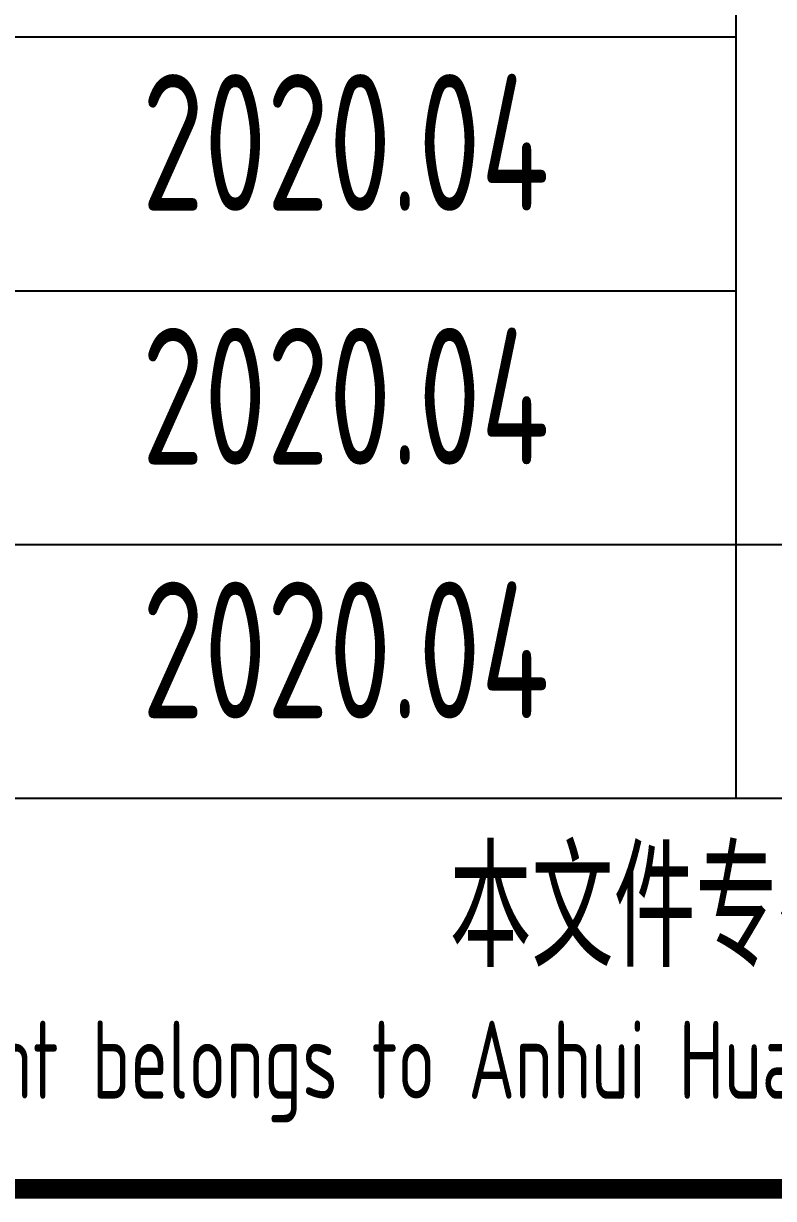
# Model space of a CAD drawing. Extents: x 9732137 to 18866768, y -962146 to 246094.
# Drawn here: x 9821131 to 9823052, y -99731 to -96722 of the extents above; entities that cross this region are included whole.
import ezdxf
from ezdxf.enums import TextEntityAlignment as Align

# ---------------------------------------------------------------- set-up
doc = ezdxf.new("R2010")
doc.units = 0
doc.header["$LTSCALE"] = 1000
doc.layers.get('0').update_dxf_attribs({"linetype": 'CONTINUOUS'})
doc.layers.add('BORDER', color=7, linetype='CONTINUOUS')
doc.styles.add('TSSD_Rein', font='Tssdeng.shx', dxfattribs={"width": 0.7, "bigfont": 'hztxt.shx'})

msp = doc.modelspace()

# ---------------------------------------------------------------- linework, layer by layer
for p, q in [((9822956.8, -98706.3), (9822956.8, -95456.3)), ((9817456.8, -96756.3), (9822956.8, -96756.3)), ((9817456.8, -97406.3), (9822956.8, -97406.3)), ((9817456.8, -98056.3), (9822956.8, -98056.3)), ((9822956.8, -98056.3), (9835456.8, -98056.3)), ((9817456.8, -98706.3), (9835456.8, -98706.3)), ((9817456.8, -99705.6), (9835456.8, -99705.6))]:
    msp.add_line(p, q)
at = {"layer": 'BORDER', "const_width": 50}
msp.add_lwpolyline([(9779556.8, -99706.3), (9779556.8, -59706.3), (9835456.8, -59706.3), (9835456.8, -99706.3)], close=True, dxfattribs=at)

# ---------------------------------------------------------------- texts
at = {"style": 'TSSD_Rein', "width": 0.7}
for s, height, p in [('本文件专有权属安徽华东化工医药工程有限责任公司所有,未经许可不得复制或转让给第三方', 300, (9826456.8, -99006.3)), ('The proprietary right of this document belongs to Anhui Huadong Chemical And Medical Engineering  Co.,Ltd.  and any replication or transfer to the 3rd. side is forbidden without its permission. ', 200, (9826203.2, -99405.6))]:
    msp.add_text(s, height=height, dxfattribs=at).set_placement(p, align=Align.MIDDLE)
for p in [(9821956.1, -97026), (9821956.1, -97676), (9821956.1, -98326)]:
    msp.add_attdef('2020.04', text='200320-02-040', height=350, dxfattribs=at).set_placement(p, align=Align.MIDDLE)

doc.saveas('drawing.dxf')
